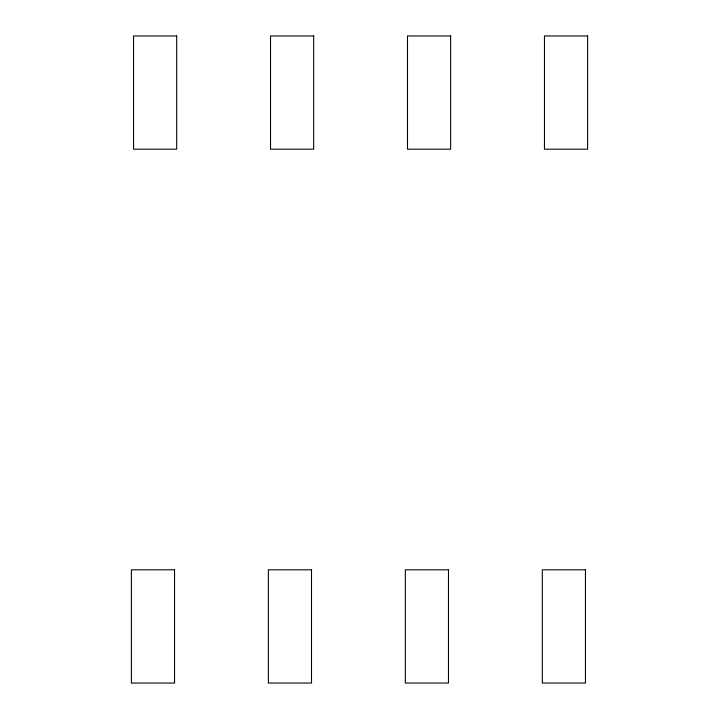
<?xml version="1.0" encoding="UTF-8"?>
<svg xmlns="http://www.w3.org/2000/svg" width="719" height="719" viewBox="0 0 719 719"><rect width="100%" height="100%" fill="white"/><g stroke="black" fill="none" stroke-linecap="round" stroke-linejoin="round"><path stroke-width="1.08" d="M176.694 35.95L133.554 35.95L133.554 149.192L176.694 149.192L176.694 35.95M313.664 35.95L270.524 35.95L270.524 149.192L313.664 149.192L313.664 35.95M450.633 35.95L407.493 35.95L407.493 149.192L450.633 149.192L450.633 35.95M587.603 35.95L544.463 35.95L544.463 149.192L587.603 149.192L587.603 35.95M174.537 569.808L131.397 569.808L131.397 683.05L174.537 683.05L174.537 569.808M311.507 569.808L268.367 569.808L268.367 683.05L311.507 683.05L311.507 569.808M448.476 569.808L405.336 569.808L405.336 683.05L448.476 683.05L448.476 569.808M585.446 569.808L542.306 569.808L542.306 683.05L585.446 683.05L585.446 569.808"/></g></svg>
